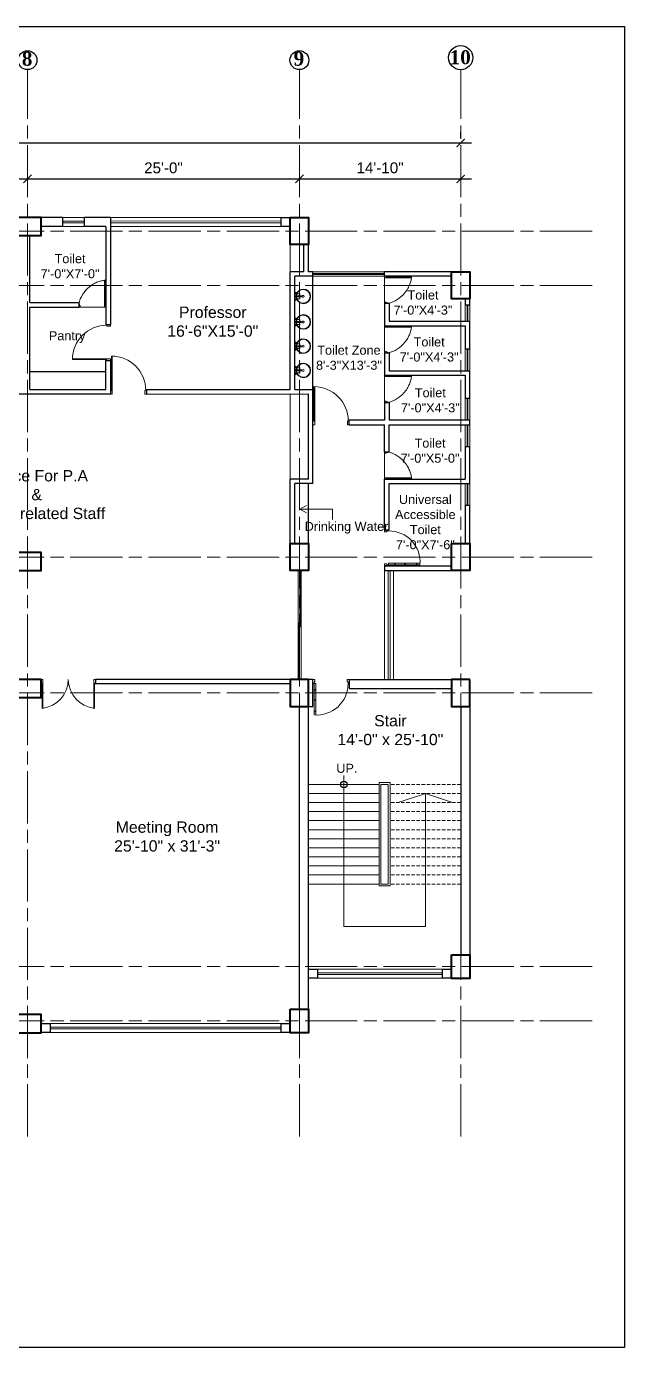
# Model space of a CAD drawing. Header units: inches. Extents: x -12 to 20935469, y -1604 to 24729220.
# Drawn here: x 20897499 to 20898159, y 24716552 to 24718011 of the extents above; entities that cross this region are included whole.
import ezdxf

# ---------------------------------------------------------------- set-up
doc = ezdxf.new("R2010")
doc.units = ezdxf.units.IN
doc.header["$LTSCALE"] = 0.03
doc.header["$MEASUREMENT"] = 0
doc.header["$PDMODE"] = 32
doc.header["$PDSIZE"] = 15
doc.linetypes.add('ACAD_ISO08W100', pattern=[36, 24, -3, 6, -3])
doc.linetypes.add('DASHED2', pattern=[0.375, 0.25, -0.125])
for name, color, linetype, lineweight in [('column', 1, 'Continuous', 40), ('Dim Line', 252, 'Continuous', 13), ('Door', 7, 'Continuous', 18), ('Gas', 21, 'Continuous', 5), ('Glass Line', 252, 'Continuous', 9), ('Grid Line', 252, 'Continuous', 18), ('Hatch', 253, 'Continuous', 15), ('Main Wall', 7, 'Continuous', 30), ('RAIL', 23, 'Continuous', 13), ('STAIR', 46, 'Continuous', 15), ('TOILET FIXTURE', 142, 'Continuous', 5), ('wind.', 150, 'Continuous', 20)]:
    doc.layers.add(name, color=color, linetype=linetype, lineweight=lineweight)
doc.layers.add('FUR', color=251, linetype='Continuous')
doc.layers.add('TEXT', color=7, linetype='Continuous')
doc.styles.add('2', font='swisscl.ttf')
doc.styles.add('RomanS', font='arial.ttf', dxfattribs={"height": 12})
doc.styles.get("Standard").update_dxf_attribs({"font": 'timesbd.ttf'})
doc.dimstyles.new('Aec_Arch_I', dxfattribs={"dimscale": 96, "dimtxt": 12, "dimasz": 0.09375, "dimexe": 0.125, "dimexo": 0.125, "dimgap": 0.0625, "dimtad": 1, "dimdec": 0, "dimzin": 3, "dimdsep": 46, "dimlunit": 4, "dimtxsty": 'RomanS', "dimblk1": 'ARCHTICK', "dimblk2": 'ARCHTICK', "dimsah": 1, "dimcen": 0.09375, "dimdle": 0.125, "dimadec": 0, "dimazin": 0, "dimtfac": 0.75, "dimtdec": 0, "dimtmove": 2, "dimatfit": 3, "dimldrblk": 'ARCHTICK', "dimfxl": 1, "dimfrac": 1, "dimtolj": 1, "dimtzin": 0, "dimarcsym": 0})

# ---------------------------------------------------------------- blocks, each defined once
blk = doc.blocks.new('_ArchTick')
at = {"color": 0, "linetype": 'ByBlock', "lineweight": 35, "const_width": 0.15}
blk.add_lwpolyline([(-0.5, -0.5), (0.5, 0.5)], dxfattribs=at)
blk = doc.blocks.new('*D23')
at = {"layer": 'Defpoints', "color": 0, "transparency": 16777216}
for p in [(20832166.8, 24724578.2), (20832473.8, 24724578.2), (20832473.8, 24724578.2)]:
    blk.add_point(p, dxfattribs=at)
at = {"layer": 'Dim Line', "color": 0, "lineweight": -2, "transparency": 16777216}
for p, q in [((20832154.8, 24724578.2), (20832485.8, 24724578.2)), ((20832166.8, 24724566.2), (20832166.8, 24724566.2)), ((20832473.8, 24724566.2), (20832473.8, 24724566.2))]:
    blk.add_line(p, q, dxfattribs=at)
at = {"layer": 'Dim Line', "color": 0, "lineweight": -2, "transparency": 16777216, "xscale": 9, "yscale": 9, "zscale": 9, "rotation": 180}
blk.add_blockref('_ArchTick', (20832166.8, 24724578.2), dxfattribs=at)
at = {"layer": 'Dim Line', "color": 0, "lineweight": -2, "transparency": 16777216, "xscale": 9, "yscale": 9, "zscale": 9}
blk.add_blockref('_ArchTick', (20832473.8, 24724578.2), dxfattribs=at)
at = {"layer": 'Dim Line', "color": 0, "transparency": 16777216, "insert": (20832320.3, 24724590.3), "char_height": 12, "attachment_point": 5, "style": 'RomanS'}
blk.add_mtext('\\A1;25\'-7"', dxfattribs=at)
blk = doc.blocks.new('*D10')
at = {"layer": 'Defpoints', "color": 0, "transparency": 16777216}
for p in [(20832473.8, 24724578.2), (20832773.8, 24724578.2), (20832773.8, 24724578.2)]:
    blk.add_point(p, dxfattribs=at)
at = {"layer": 'Dim Line', "color": 0, "lineweight": -2, "transparency": 16777216}
blk.add_line((20832461.8, 24724578.2), (20832785.8, 24724578.2), dxfattribs=at)
at = {"layer": 'Dim Line', "color": 0, "lineweight": -2, "transparency": 16777216, "xscale": 9, "yscale": 9, "zscale": 9, "rotation": 180}
blk.add_blockref('_ArchTick', (20832473.8, 24724578.2), dxfattribs=at)
at = {"layer": 'Dim Line', "color": 0, "lineweight": -2, "transparency": 16777216, "xscale": 9, "yscale": 9, "zscale": 9}
blk.add_blockref('_ArchTick', (20832773.8, 24724578.2), dxfattribs=at)
at = {"layer": 'Dim Line', "color": 0, "transparency": 16777216, "insert": (20832623.8, 24724590.3), "char_height": 12, "attachment_point": 5, "style": 'RomanS'}
blk.add_mtext('\\A1;25\'-0"', dxfattribs=at)
blk = doc.blocks.new('*D11')
at = {"layer": 'Defpoints', "color": 0, "transparency": 16777216}
for p in [(20832773.8, 24724578.2), (20832951.8, 24724578.2), (20832951.8, 24724578.2)]:
    blk.add_point(p, dxfattribs=at)
at = {"layer": 'Dim Line', "color": 0, "lineweight": -2, "transparency": 16777216}
for p, q in [((20832761.8, 24724578.2), (20832963.8, 24724578.2)), ((20832951.8, 24724566.2), (20832951.8, 24724566.2))]:
    blk.add_line(p, q, dxfattribs=at)
at = {"layer": 'Dim Line', "color": 0, "lineweight": -2, "transparency": 16777216, "xscale": 9, "yscale": 9, "zscale": 9, "rotation": 180}
blk.add_blockref('_ArchTick', (20832773.8, 24724578.2), dxfattribs=at)
at = {"layer": 'Dim Line', "color": 0, "lineweight": -2, "transparency": 16777216, "xscale": 9, "yscale": 9, "zscale": 9}
blk.add_blockref('_ArchTick', (20832951.8, 24724578.2), dxfattribs=at)
at = {"layer": 'Dim Line', "color": 0, "transparency": 16777216, "insert": (20832862.8, 24724590.3), "char_height": 12, "attachment_point": 5, "style": 'RomanS'}
blk.add_mtext('\\A1;14\'-10"', dxfattribs=at)
blk = doc.blocks.new('*D13')
at = {"layer": 'Defpoints', "color": 0, "transparency": 16777216}
for p in [(20830948.3, 24724610.7), (20832951.8, 24724617.8), (20832951.8, 24724610.7)]:
    blk.add_point(p, dxfattribs=at)
at = {"layer": 'Dim Line', "color": 0, "lineweight": -2, "transparency": 16777216}
for p, q in [((20830948.3, 24724622.7), (20830948.3, 24724629.8)), ((20832951.8, 24724622.7), (20832951.8, 24724629.8)), ((20830936.3, 24724617.8), (20832963.8, 24724617.8))]:
    blk.add_line(p, q, dxfattribs=at)
at = {"layer": 'Dim Line', "color": 0, "lineweight": -2, "transparency": 16777216, "xscale": 9, "yscale": 9, "zscale": 9, "rotation": 180}
blk.add_blockref('_ArchTick', (20830948.3, 24724617.8), dxfattribs=at)
at = {"layer": 'Dim Line', "color": 0, "lineweight": -2, "transparency": 16777216, "xscale": 9, "yscale": 9, "zscale": 9}
blk.add_blockref('_ArchTick', (20832951.8, 24724617.8), dxfattribs=at)
at = {"layer": 'Dim Line', "color": 0, "transparency": 16777216, "insert": (20831950, 24724629.9), "char_height": 12, "attachment_point": 5, "style": 'RomanS'}
blk.add_mtext('\\A1;166\'-11"', dxfattribs=at)
blk = doc.blocks.new('Door_45')
at = {"layer": 'Door'}
for p, q in [((1.5, 5), (1.5, 44)), ((1.5, 40), (2.2, 40)), ((2.2, 40), (2.2, 39.5)), ((2.2, 39.5), (2.7, 39.5)), ((2.7, 39.5), (2.7, 40)), ((2.7, 40), (3.5, 40)), ((3.5, 44), (3.5, 5)), ((1.5, 25.8), (2.2, 25.8)), ((2.2, 25.8), (2.2, 25.3)), ((2.2, 25.3), (2.7, 25.3)), ((2.7, 25.8), (3.5, 25.8)), ((2.7, 25.3), (2.7, 25.8)), ((0, 0), (0, 5)), ((0, 5), (1.5, 5)), ((1.5, 12.6), (2.2, 12.6)), ((3.5, 5), (1.5, 5)), ((1.5, 5), (1.5, 3)), ((1.5, 3), (2.5, 3)), ((2.2, 12.6), (2.2, 13.1)), ((2.2, 13.1), (2.7, 13.1)), ((2.5, 3), (2.5, 0)), ((2.7, 13.1), (2.7, 12.6)), ((2.7, 12.6), (3.5, 12.6)), ((42.5, 3), (42.5, 0)), ((43.5, 3), (42.5, 3)), ((45, 5), (43.5, 5)), ((43.5, 5), (43.5, 3)), ((45, 0), (45, 5)), ((2.5, 0), (0, 0)), ((42.5, 0), (45, 0))]:
    blk.add_line(p, q, dxfattribs=at)
blk.add_arc((4.7, 5.3), 38.8, 359.6233, 94.6685, dxfattribs=at)
blk = doc.blocks.new('sssss-flat-876')
at = {"layer": 'Door', "linetype": 'Continuous', "ltscale": 3}
blk.add_line((3666.5, 84027.2), (3666.5, 84055.7), dxfattribs=at)
at = {"layer": 'Door', "linetype": 'Continuous', "ltscale": 3, "extrusion": (-7.21527e-09, -3.35624e-18, 1), "elevation": 0}
for points in [[(3666.5, 84057.2), (3666.5, 84055.7), (3668.4, 84055.7), (3668.4, 84056.5), (3670.2, 84056.5), (3670.2, 84057.2)], [(3668.4, 84055.7), (3696.2, 84055.7), (3696.2, 84056.5), (3668.4, 84056.5)]]:
    blk.add_lwpolyline(points, close=True, dxfattribs=at)
at = {"layer": 'Door', "linetype": 'Continuous', "ltscale": 3, "flags": 128}
blk.add_lwpolyline([(3670.2, 84027.2, 0.04096), (3675.5, 84028.9, 0.082496), (3684.9, 84034.8, 0.052187), (3689.7, 84040, 0.043988), (3692.9, 84045, 0.036571), (3694.8, 84049.6, 0.034751), (3695.9, 84054.2, 0.011435), (3696.2, 84055.7)], format="xyb", dxfattribs=at)
at = {"layer": 'Door', "linetype": 'Continuous', "ltscale": 3}
blk.add_lwpolyline([(3666.5, 84027.2), (3666.5, 84028.7), (3668.4, 84028.7), (3668.4, 84027.9), (3670.2, 84027.9), (3670.2, 84027.2)], close=True, dxfattribs=at)
blk = doc.blocks.new('$D40')
at = {"layer": 'Door'}
for p, q in [((1, 4), (1, 42)), ((2, 0), (2, 42)), ((1, 5), (0, 5)), ((2, 0), (0, 0)), ((2, 4), (1, 4)), ((39, 4), (38, 4)), ((38, 4), (38, 0)), ((40, 0), (38, 0)), ((40, 5), (39, 5)), ((39, 5), (39, 4))]:
    blk.add_line(p, q, dxfattribs=at)
blk.add_arc((1, 4), 38, 0, 90, dxfattribs=at)
blk = doc.blocks.new('A$C36295410')
at = {"layer": 'Door'}
for p, q in [((1, 4), (1, 32)), ((2, 0), (2, 32)), ((58, 0), (58, 32)), ((59, 4), (59, 32)), ((1, 5), (0, 5)), ((2, 4), (1, 4)), ((58, 4), (59, 4)), ((59, 5), (60, 5)), ((2, 0), (0, 0)), ((58, 0), (60, 0))]:
    blk.add_line(p, q, dxfattribs=at)
for centre, start, end in [((-2.5, -0.3), 0.5906, 83.7783), ((62.5, -0.3), 96.2217, 179.4094)]:
    blk.add_arc(centre, 32.5, start, end, dxfattribs=at)
blk = doc.blocks.new('7-flat-72')
at = {"layer": 'Glass Line', "color": 8, "ltscale": 20}
for p, q in [((-64478.7, 376960.5), (-64480.3, 376960.5)), ((-64480.3, 376959.5), (-64480.3, 376960.5)), ((-64480.3, 376959.5), (-64480.3, 376960.5)), ((-64478.7, 376959.5), (-64480.3, 376959.5)), ((-64480.3, 376959.1), (-64480.3, 376959.4)), ((-64478.7, 376959.4), (-64480.3, 376959.4)), ((-64478.7, 376959.1), (-64480.3, 376959.1)), ((-64480.2, 376959.4), (-64480.2, 376959.5)), ((-64480.1, 376959.5), (-64480.1, 376960.5)), ((-64479.9, 376959.5), (-64479.9, 376960.5)), ((-64479.5, 376959.5), (-64479.5, 376960.5)), ((-64479.1, 376959.5), (-64479.1, 376960.5)), ((-64478.9, 376959.5), (-64478.9, 376960.5)), ((-64478.9, 376959.4), (-64478.9, 376959.5)), ((-64478.8, 376959.5), (-64478.8, 376960.5)), ((-64478.7, 376959.5), (-64478.7, 376960.5)), ((-64478.7, 376959.1), (-64478.7, 376959.4)), ((-64475.1, 376959.4), (-64476.9, 376959.4)), ((-64476.9, 376959.1), (-64476.9, 376959.4)), ((-64475.1, 376959.1), (-64476.9, 376959.1)), ((-64476.6, 376959.4), (-64476.6, 376966.6)), ((-64475.5, 376966.6), (-64476.6, 376966.6)), ((-64475.5, 376959.4), (-64475.5, 376966.6)), ((-64475.1, 376959.1), (-64475.1, 376959.4)), ((-64473.3, 376960.5), (-64471.7, 376960.5)), ((-64473.3, 376959.5), (-64473.3, 376960.5)), ((-64473.3, 376959.5), (-64473.3, 376960.5)), ((-64473.3, 376959.5), (-64471.7, 376959.5)), ((-64473.3, 376959.1), (-64473.3, 376959.4)), ((-64473.3, 376959.4), (-64471.7, 376959.4)), ((-64473.3, 376959.1), (-64471.7, 376959.1)), ((-64473.1, 376959.5), (-64473.1, 376960.5)), ((-64473.1, 376959.4), (-64473.1, 376959.5)), ((-64472.9, 376959.5), (-64472.9, 376960.5)), ((-64472.5, 376959.5), (-64472.5, 376960.5)), ((-64472.1, 376959.5), (-64472.1, 376960.5)), ((-64471.9, 376959.5), (-64471.9, 376960.5)), ((-64471.9, 376959.4), (-64471.9, 376959.5)), ((-64471.8, 376959.5), (-64471.8, 376960.5)), ((-64471.7, 376959.5), (-64471.7, 376960.5)), ((-64471.7, 376959.1), (-64471.7, 376959.4))]:
    blk.add_line(p, q, dxfattribs=at)
blk.add_circle((-64476, 376968.4, 0), 1.08, dxfattribs=at)
for radius, start, end in [(8.1, 273.8334, 266.1883), (7.55, 274.115, 265.9068)]:
    blk.add_arc((-64476, 376968.4, 0), radius, start, end, dxfattribs=at)
blk = doc.blocks.new('SFSFSFS-flat-72')
at = {"layer": 'TOILET FIXTURE', "ltscale": 0.2}
blk.add_lwpolyline([(-3918.5, -3608.1), (-3918.5, -3602.7), (-3923.9, -3602.7), (-3923.9, -3608.1)], close=True, dxfattribs=at)
at = {"layer": 'TOILET FIXTURE', "ltscale": 20}
blk.add_blockref('7-flat-72', (60554.8, -380567.2), dxfattribs=at)
blk = doc.blocks.new('fff')
at = {"layer": 'Grid Line', "color": 252, "linetype": 'ACAD_ISO08W100', "lineweight": 9, "ltscale": 80, "true_color": 0x939598}
for p, q in [((20832473.8, 24723521.1), (20832473.8, 24724698.8)), ((20832773.8, 24723521.1), (20832773.8, 24724698.8)), ((20832951.8, 24723521.1), (20832951.8, 24724698.8)), ((20833096.9, 24724520.6), (20830726.1, 24724520.6)), ((20833096.9, 24724460.6), (20830726.1, 24724460.6)), ((20833096.9, 24724160.7), (20830726.1, 24724160.7)), ((20833096.9, 24724010.7), (20830726.1, 24724010.7)), ((20833096.9, 24723708.7), (20830726.1, 24723708.7)), ((20833096.9, 24723648.8), (20830726.1, 24723648.8))]:
    blk.add_line(p, q, dxfattribs=at)
at = {"layer": 'Dim Line'}
for base, p1, p2, picture, middle in [((20832951.7523, 24724617.8128), (20830948.3088, 24724610.7482), (20832951.7523, 24724610.7482), '*D13', (20831950.0306, 24724629.9397)), ((20832473.8, 24724578.2), (20832166.8, 24724578.2), (20832473.8, 24724578.2), '*D23', (20832320.3, 24724590.3)), ((20832773.8, 24724578.2), (20832473.8, 24724578.2), (20832773.8, 24724578.2), '*D10', (20832623.8, 24724590.3)), ((20832951.8, 24724578.2), (20832773.8, 24724578.2), (20832951.8, 24724578.2), '*D11', (20832862.8, 24724590.3))]:
    dim = blk.add_linear_dim(base=base, p1=p1, p2=p2, dimstyle='Aec_Arch_I', dxfattribs=at)
    dim.commit()
    dim.dimension.update_dxf_attribs({"geometry": picture, "text_midpoint": middle})

msp = doc.modelspace()

# ---------------------------------------------------------------- linework, layer by layer
for p, q in [((20897815.1, 24717609.8), (20897815.1, 24717734.7)), ((20897988.1, 24717739.7), (20897988.1, 24717739.7)), ((20897502.6, 24717629.7), (20897586.6, 24717629.7)), ((20897810.1, 24717439.8), (20897810.1, 24717505.9)), ((20897899.1, 24717415), (20897894.1, 24717415))]:
    msp.add_line(p, q)
msp.add_circle((20897849.1, 24717173.8), 3.61)
at = {"layer": 'column', "lineweight": 40, "ltscale": 20}
for points in [[(20897485.1, 24717799.7), (20897485.1, 24717779.7), (20897515.1, 24717779.7), (20897515.1, 24717799.7)], [(20897790.1, 24717799.7), (20897810.1, 24717799.7), (20897810.1, 24717769.7), (20897790.1, 24717769.7)], [(20897968.1, 24717739.7), (20897988.1, 24717739.7), (20897988.1, 24717709.7), (20897968.1, 24717709.7)], [(20897790.1, 24717439.8), (20897810.1, 24717439.8), (20897810.1, 24717409.8), (20897790.1, 24717409.8)], [(20897968.1, 24717439.8), (20897988.1, 24717439.8), (20897988.1, 24717409.8), (20897968.1, 24717409.8)], [(20897485.1, 24717429.8), (20897485.1, 24717409.8), (20897515.1, 24717409.8), (20897515.1, 24717429.8)], [(20897485.1, 24717289.7), (20897485.1, 24717269.7), (20897515.1, 24717269.7), (20897515.1, 24717289.7)], [(20897810.1, 24717289.7), (20897790.1, 24717289.7), (20897790.1, 24717259.7), (20897810.1, 24717259.7)], [(20897988.1, 24717289.7), (20897968.1, 24717289.7), (20897968.1, 24717259.7), (20897988.1, 24717259.7)], [(20897968.1, 24716985.7), (20897988.1, 24716985.7), (20897988.1, 24716959.7), (20897968.1, 24716959.7)], [(20897790.1, 24716925.7), (20897810.1, 24716925.7), (20897810.1, 24716899.7), (20897790.1, 24716899.7)], [(20897485.1, 24716919.7), (20897485.1, 24716899.7), (20897515.1, 24716899.7), (20897515.1, 24716919.7)]]:
    msp.add_lwpolyline(points, close=True, dxfattribs=at)
at = {"layer": 'Defpoints'}
msp.add_lwpolyline([(20895720.1, 24718010.6), (20898159, 24718010.6), (20898159, 24716552.1), (20895720.1, 24716552.1)], close=True, dxfattribs=at)
at = {"layer": 'Gas', "color": 0, "lineweight": 5}
for points in [[(20897888.1, 24717175.8), (20897900.1, 24717175.8), (20897900.1, 24717061.8), (20897888.1, 24717061.8)], [(20897890.1, 24717173.8), (20897898.1, 24717173.8), (20897898.1, 24717063.8), (20897890.1, 24717063.8)]]:
    msp.add_lwpolyline(points, close=True, dxfattribs=at)
at = {"layer": 'Hatch'}
msp.add_line((20897790.1, 24717739.7), (20897790.1, 24717769.7), dxfattribs=at)
at = {"layer": 'Hatch', "lineweight": 5}
msp.add_line((20897790.1, 24717510.9), (20897790.1, 24717604.8), dxfattribs=at)
at = {"layer": 'Main Wall', "lineweight": 30}
for p, q in [((20897538.9, 24717799.7), (20897515.1, 24717799.7)), ((20897538.9, 24717789.7), (20897538.9, 24717799.7)), ((20897591.6, 24717799.7), (20897562.9, 24717799.7)), ((20897562.9, 24717789.7), (20897562.9, 24717799.7)), ((20897591.6, 24717799.7), (20897591.6, 24717681.7)), ((20897780.1, 24717799.7), (20897790.1, 24717799.7)), ((20897780.1, 24717789.7), (20897780.1, 24717799.7)), ((20897538.9, 24717789.7), (20897515.1, 24717789.7)), ((20897586.6, 24717789.7), (20897562.9, 24717789.7)), ((20897586.6, 24717789.7), (20897586.6, 24717681.7)), ((20897790.1, 24717789.7), (20897780.1, 24717789.7)), ((20897502.6, 24717705.7), (20897502.6, 24717779.7)), ((20897805.1, 24717739.7), (20897805.1, 24717769.7)), ((20897810.1, 24717739.7), (20897810.1, 24717769.7)), ((20897790.1, 24717609.8), (20897790.1, 24717739.7)), ((20897805.1, 24717739.7), (20897790.1, 24717739.7)), ((20897795.1, 24717609.8), (20897795.1, 24717734.7)), ((20897815.1, 24717734.7), (20897795.1, 24717734.7)), ((20897815.1, 24717739.7), (20897810.1, 24717739.7)), ((20897815.1, 24717734.7), (20897815.1, 24717739.7)), ((20897968.1, 24717739.7), (20897894.1, 24717739.7)), ((20897894.1, 24717734.7), (20897894.1, 24717739.7)), ((20897968.1, 24717734.7), (20897894.1, 24717734.7)), ((20897502.6, 24717705.7), (20897556.6, 24717705.7)), ((20897502.6, 24717700.7), (20897556.6, 24717700.7)), ((20897502.6, 24717609.7), (20897502.6, 24717700.7)), ((20897556.6, 24717705.7), (20897556.6, 24717700.7)), ((20897899.1, 24717704.7), (20897894.1, 24717704.7)), ((20897899.1, 24717704.7), (20897899.1, 24717685.1)), ((20897988.1, 24717703.1), (20897988.1, 24717709.7)), ((20897899.1, 24717685.1), (20897988.1, 24717685.1)), ((20897988.1, 24717654.5), (20897988.1, 24717685.1)), ((20897586.6, 24717681.7), (20897591.6, 24717681.7)), ((20897894.1, 24717680.1), (20897983.1, 24717680.1)), ((20897586.6, 24717609.7), (20897586.6, 24717641.7)), ((20897586.6, 24717641.7), (20897591.6, 24717641.7)), ((20897591.6, 24717641.7), (20897591.6, 24717604.7)), ((20897894.1, 24717650.1), (20897899.1, 24717650.1)), ((20897899.1, 24717650.1), (20897899.1, 24717630.5)), ((20897894.1, 24717625.5), (20897983.1, 24717625.5)), ((20897899.1, 24717630.5), (20897988.1, 24717630.5)), ((20897983.1, 24717625.5), (20897983.1, 24717599.9)), ((20897988.1, 24717599.9), (20897988.1, 24717630.5)), ((20897502.6, 24717609.7), (20897586.6, 24717609.7)), ((20897631.6, 24717609.7), (20897790.1, 24717609.8)), ((20897631.6, 24717604.7), (20897631.6, 24717609.7)), ((20897795.1, 24717609.8), (20897815.1, 24717609.8)), ((20897815.1, 24717575.9), (20897815.1, 24717609.8)), ((20897591.6, 24717604.7), (20897408.6, 24717604.7)), ((20897631.6, 24717604.7), (20897810.1, 24717604.8)), ((20897810.1, 24717510.9), (20897810.1, 24717604.8)), ((20897894.1, 24717595.5), (20897899.1, 24717595.5)), ((20897988.1, 24717599.9), (20897983.1, 24717599.9)), ((20897815.1, 24717505.9), (20897815.1, 24717575.9)), ((20897855.1, 24717570.9), (20897855.1, 24717575.9)), ((20897855.1, 24717570.9), (20897894.1, 24717570.9)), ((20897894.1, 24717540.9), (20897894.1, 24717570.9)), ((20897988.1, 24717575.9), (20897899.1, 24717575.9)), ((20897899.1, 24717570.9), (20897988.1, 24717570.9)), ((20897899.1, 24717540.9), (20897899.1, 24717570.9)), ((20897988.1, 24717570.9), (20897988.1, 24717575.9)), ((20897894.1, 24717540.9), (20897899.1, 24717540.9)), ((20897983.1, 24717546.9), (20897988.1, 24717546.9)), ((20897983.1, 24717546.9), (20897983.1, 24717510.9)), ((20897988.1, 24717505.9), (20897988.1, 24717546.9)), ((20897790.1, 24717439.8), (20897790.1, 24717510.9)), ((20897810.1, 24717510.9), (20897790.1, 24717510.9)), ((20897894.1, 24717455), (20897894.1, 24717510.9)), ((20897894.1, 24717510.9), (20897983.1, 24717510.9)), ((20897795.1, 24717439.8), (20897795.1, 24717505.9)), ((20897815.1, 24717505.9), (20897795.1, 24717505.9)), ((20897899.1, 24717455), (20897899.1, 24717505.9)), ((20897899.1, 24717505.9), (20897988.1, 24717505.9)), ((20897983.1, 24717481.9), (20897983.1, 24717439.8)), ((20897983.1, 24717481.9), (20897988.1, 24717481.9)), ((20897988.1, 24717439.8), (20897988.1, 24717481.9)), ((20897894.1, 24717455), (20897899.1, 24717455)), ((20897894.1, 24717415), (20897968.1, 24717415)), ((20897894.1, 24717415), (20897894.1, 24717410)), ((20897894.1, 24717410), (20897968.1, 24717410)), ((20897790.1, 24717289.7), (20897575.1, 24717289.7)), ((20897575.1, 24717289.7), (20897575.1, 24717284.7)), ((20897790.1, 24717289.7), (20897790.1, 24717284.7)), ((20897800.1, 24717289.7), (20897810.1, 24717289.7)), ((20897815.1, 24717289.7), (20897810.1, 24717289.7)), ((20897815.1, 24717259.7), (20897815.1, 24717289.7)), ((20897855.1, 24717289.7), (20897968.1, 24717289.7)), ((20897855.1, 24717289.7), (20897855.1, 24717279.7)), ((20897790.1, 24717284.7), (20897575.1, 24717284.7)), ((20897855.1, 24717279.7), (20897968.1, 24717279.7)), ((20897800.1, 24716925.7), (20897800.1, 24717259.7)), ((20897810.1, 24716925.7), (20897810.1, 24717259.7)), ((20897810.1, 24717259.7), (20897815.1, 24717259.7)), ((20897978.1, 24717259.7), (20897978.1, 24716985.7)), ((20897988.1, 24717259.7), (20897988.1, 24716985.7)), ((20897820.1, 24716969.8), (20897820.1, 24716959.8))]:
    msp.add_line(p, q, dxfattribs=at)
for points in [[(20897894.1, 24717704.7), (20897894.1, 24717680.1)], [(20897983.1, 24717709.7), (20897983.1, 24717703.1)], [(20897983.1, 24717703.1), (20897988.1, 24717703.1)], [(20897983.1, 24717680.1), (20897983.1, 24717654.5)], [(20897983.1, 24717654.5), (20897988.1, 24717654.5)], [(20897894.1, 24717650.1), (20897894.1, 24717625.5)], [(20897894.1, 24717595.5), (20897894.1, 24717575.9)], [(20897899.1, 24717595.5), (20897899.1, 24717575.9)], [(20897894.1, 24717575.9), (20897855.1, 24717575.9)], [(20897820.1, 24716959.8), (20897810.1, 24716959.8), (20897810.1, 24716969.8), (20897820.1, 24716969.8)], [(20897968.1, 24716959.8), (20897958.1, 24716959.8), (20897958.1, 24716969.8), (20897968.1, 24716969.8)], [(20897515.1, 24716909.8), (20897525.1, 24716909.8), (20897525.1, 24716899.8), (20897515.1, 24716899.8)], [(20897790.1, 24716899.8), (20897780.1, 24716899.8), (20897780.1, 24716909.8), (20897790.1, 24716909.8)]]:
    msp.add_lwpolyline(points, dxfattribs=at)
at = {"layer": 'RAIL', "lineweight": 9}
for p, q in [((20897849.1, 24717183.5), (20897849.1, 24717016.8)), ((20897909.1, 24717153.8), (20897939.1, 24717163.8)), ((20897939.1, 24717016.8), (20897939.1, 24717163.8)), ((20897939.1, 24717163.8), (20897969.1, 24717153.8)), ((20897810.1, 24717153.8), (20897888.1, 24717153.8)), ((20897849.1, 24717016.8), (20897939.1, 24717016.8))]:
    msp.add_line(p, q, dxfattribs=at)
at = {"layer": 'STAIR', "color": 253, "lineweight": 5}
for p, q in [((20897800.5, 24717477.5), (20897807.8, 24717481.6)), ((20897800.5, 24717477.5), (20897836.7, 24717477.5)), ((20897800.5, 24717477.5), (20897807.8, 24717473.5)), ((20897836.7, 24717477.5), (20897836.7, 24717466.3))]:
    msp.add_line(p, q, dxfattribs=at)
at = {"layer": 'STAIR', "color": 32, "lineweight": 5}
for p, q in [((20897888.1, 24717173.8), (20897810.1, 24717173.8)), ((20897888.1, 24717163.8), (20897810.1, 24717163.8)), ((20897870.1, 24717153.8), (20897810.1, 24717153.8)), ((20897888.1, 24717143.8), (20897810.1, 24717143.8)), ((20897888.1, 24717133.8), (20897810.1, 24717133.8)), ((20897888.1, 24717123.8), (20897810.1, 24717123.8)), ((20897888.1, 24717113.8), (20897810.1, 24717113.8)), ((20897888.1, 24717103.8), (20897810.1, 24717103.8)), ((20897888.1, 24717093.8), (20897810.1, 24717093.8)), ((20897888.1, 24717083.8), (20897810.1, 24717083.8)), ((20897888.1, 24717073.8), (20897810.1, 24717073.8)), ((20897888.1, 24717063.8), (20897810.1, 24717063.8))]:
    msp.add_line(p, q, dxfattribs=at)
at = {"layer": 'STAIR', "color": 32, "linetype": 'DASHED2', "lineweight": 5, "ltscale": 500}
for p, q in [((20897978.1, 24717173.8), (20897900.1, 24717173.8)), ((20897978.1, 24717163.8), (20897900.1, 24717163.8)), ((20897978.1, 24717153.8), (20897900.1, 24717153.8)), ((20897978.1, 24717143.8), (20897900.1, 24717143.8)), ((20897978.1, 24717133.8), (20897900.1, 24717133.8)), ((20897978.1, 24717123.8), (20897900.1, 24717123.8)), ((20897978.1, 24717113.8), (20897900.1, 24717113.8)), ((20897978.1, 24717103.8), (20897900.1, 24717103.8)), ((20897978.1, 24717093.8), (20897900.1, 24717093.8)), ((20897978.1, 24717083.8), (20897900.1, 24717083.8)), ((20897978.1, 24717073.8), (20897900.1, 24717073.8)), ((20897978.1, 24717063.8), (20897900.1, 24717063.8))]:
    msp.add_line(p, q, dxfattribs=at)
at = {"layer": 'TEXT'}
for centre, radius in [((20897978.1, 24717976.1), 13.3), ((20897500.1, 24717973.3), 10.4), ((20897800.1, 24717973.3), 10.4)]:
    msp.add_circle(centre, radius, dxfattribs=at)
at = {"layer": 'wind.', "lineweight": 5}
for p, q in [((20897538.9, 24717799.7), (20897562.9, 24717799.7)), ((20897591.6, 24717799.7), (20897780.1, 24717799.7)), ((20897538.9, 24717795.7), (20897562.9, 24717795.7)), ((20897538.9, 24717793.7), (20897562.9, 24717793.7)), ((20897538.9, 24717789.7), (20897562.9, 24717789.7)), ((20897591.6, 24717795.7), (20897780.1, 24717795.8)), ((20897591.6, 24717793.7), (20897780.1, 24717793.8)), ((20897591.6, 24717789.7), (20897780.1, 24717789.7)), ((20897894.1, 24717739.7), (20897815.1, 24717739.7)), ((20897894.1, 24717737.7), (20897815.1, 24717737.7)), ((20897894.1, 24717736.7), (20897815.1, 24717736.7)), ((20897894.1, 24717734.7), (20897815.1, 24717734.7)), ((20897983.1, 24717685.1), (20897983.1, 24717703.1)), ((20897985.1, 24717685.1), (20897985.1, 24717703.1)), ((20897986.1, 24717685.1), (20897986.1, 24717703.1)), ((20897988.1, 24717685.1), (20897988.1, 24717703.1)), ((20897983.1, 24717630.5), (20897983.1, 24717654.5)), ((20897985.1, 24717630.5), (20897985.1, 24717654.5)), ((20897986.1, 24717630.5), (20897986.1, 24717654.5)), ((20897988.1, 24717630.5), (20897988.1, 24717654.5)), ((20897983.1, 24717575.9), (20897983.1, 24717599.9)), ((20897985.1, 24717575.9), (20897985.1, 24717599.9)), ((20897986.1, 24717575.9), (20897986.1, 24717599.9)), ((20897988.1, 24717575.9), (20897988.1, 24717599.9)), ((20897983.1, 24717546.9), (20897983.1, 24717570.9)), ((20897985.1, 24717546.9), (20897985.1, 24717570.9)), ((20897986.1, 24717546.9), (20897986.1, 24717570.9)), ((20897988.1, 24717546.9), (20897988.1, 24717570.9)), ((20897983.1, 24717481.9), (20897983.1, 24717505.9)), ((20897985.1, 24717481.9), (20897985.1, 24717505.9)), ((20897986.1, 24717481.9), (20897986.1, 24717505.9)), ((20897988.1, 24717481.9), (20897988.1, 24717505.9)), ((20897894.1, 24717289.7), (20897894.1, 24717409.8)), ((20897898.1, 24717289.7), (20897898.1, 24717409.8)), ((20897900.1, 24717289.7), (20897900.1, 24717409.8)), ((20897904.1, 24717289.7), (20897904.1, 24717409.8)), ((20897958.1, 24716969.8), (20897820.1, 24716969.8)), ((20897958.1, 24716965.8), (20897820.1, 24716965.8)), ((20897958.1, 24716963.8), (20897820.1, 24716963.8)), ((20897958.1, 24716959.8), (20897820.1, 24716959.8)), ((20897525.1, 24716909.8), (20897780.1, 24716909.8)), ((20897525.1, 24716905.8), (20897780.1, 24716905.8)), ((20897525.1, 24716905.8), (20897780.1, 24716905.8)), ((20897525.1, 24716903.8), (20897780.1, 24716903.8)), ((20897525.1, 24716903.8), (20897780.1, 24716903.8)), ((20897525.1, 24716899.8), (20897780.1, 24716899.8))]:
    msp.add_line(p, q, dxfattribs=at)
at = {"layer": 'wind.'}
for p, q in [((20897798.9, 24717289.7), (20897798.9, 24717409.8)), ((20897801.9, 24717289.7), (20897801.9, 24717409.8))]:
    msp.add_line(p, q, dxfattribs=at)
for points in [[(20897801.6, 24717409.4), (20897801.6, 24717347.6), (20897800.6, 24717347.6), (20897800.6, 24717409.4)], [(20897800.3, 24717290.2), (20897800.3, 24717352), (20897799.3, 24717352), (20897799.3, 24717290.2)]]:
    msp.add_lwpolyline(points, close=True, dxfattribs=at)

# ---------------------------------------------------------------- block references
msp.add_blockref('fff', (65026.3, -6735.9))
at = {"layer": 'Door', "ltscale": 20}
for p in [(20894227.6, 24633677.5), (20894227.6, 24633622.9), (20894227.6, 24633568.3)]:
    msp.add_blockref('sssss-flat-876', p, dxfattribs=at)
at = {"layer": 'Door'}
msp.add_blockref('$D40', (20897815.1, 24717570.9), dxfattribs=at)
at = {"layer": 'Door', "ltscale": 20, "xscale": -1, "rotation": 180}
msp.add_blockref('sssss-flat-876', (20894227.6, 24801568.1), dxfattribs=at)
at = {"layer": 'Door', "color": 250, "ltscale": 20, "xscale": -0.8888888888759539, "yscale": 0.8888888888759539, "zscale": 0.8888888888759539}
for p, rotation in [((20897894.1, 24717415), 270), ((20897815.1, 24717289.6), 180)]:
    msp.add_blockref('Door_45', p, dxfattribs=dict(at, rotation=rotation))
at = {"layer": 'FUR', "xscale": -1, "rotation": 180}
msp.add_blockref('A$C36295410', (20897515.1, 24717289.7), dxfattribs=at)
at = {"layer": 'Main Wall', "xscale": -1, "rotation": 270}
msp.add_blockref('sssss-flat-876', (20813529.4, 24714034.2), dxfattribs=at)
at = {"layer": 'Main Wall', "rotation": 90.00000000000001}
msp.add_blockref('$D40', (20897591.6, 24717641.7), dxfattribs=at)
at = {"layer": 'Main Wall'}
msp.add_blockref('$D40', (20897591.6, 24717604.7), dxfattribs=at)
at = {"layer": 'TOILET FIXTURE', "ltscale": 20, "xscale": -1, "rotation": 270}
for p in [(20901403.2, 24721633.8), (20901403.2, 24721605.5), (20901403.2, 24721578.8), (20901403.2, 24721552)]:
    msp.add_blockref('SFSFSFS-flat-72', p, dxfattribs=at)

# ---------------------------------------------------------------- texts
at = {"layer": 'TEXT', "char_height": 15.44, "width": 227.458, "attachment_point": 8, "rotation": 0}
for s, insert in [('\\A1;8', (20897499.6, 24717967)), ('\\A1;9', (20897799.6, 24717967)), ('\\A1;10', (20897977.6, 24717968.6))]:
    msp.add_mtext(s, dxfattribs=dict(at, insert=insert))
at = {"layer": 'TEXT', "color": 30, "lineweight": 5, "ltscale": 20, "attachment_point": 2, "style": '2'}
for s, width, gutter_width, insert, char_height in [('{\\fArial|b0|i0|c0|p34;\\C0;Toilet \\P7\'-0"X7\'-0"}', 104.76, 0.5, (20897547, 24717759.2), 10), ('{\\fArial|b0|i0|c0|p34;\\C0;Toilet \\P7\'-0"X4\'-3"}', 104.76, 0.5, (20897936.5, 24717719.1), 10), ('\\pxqc;{\\fArial|b0|i0|c0|p34;\\C0; \\PProfessor\\P\\pq*;16\'-6"X15\'-0"}', 95.614, 0.5, (20897704.5, 24717722.1), 12.476), ('\\pxqc;{\\fArial|b0|i0|c0|p34;\\C0; \\PPantry}', 63.513, 0.5, (20897543.8, 24717690.8), 10), ('{\\fArial|b0|i0|c0|p34;\\C0;Toilet Zone\\P8\'-3"X13\'-3"}', 104.76, 0.5, (20897854.8, 24717658.2), 10), ('{\\fArial|b0|i0|c0|p34;\\C0;Toilet \\P7\'-0"X4\'-3"}', 104.76, 0.5, (20897943.3, 24717667.3), 10), ('{\\fArial|b0|i0|c0|p34;\\C0;Toilet \\P7\'-0"X4\'-3"}', 104.76, 0.5, (20897944.6, 24717611.2), 10), ('{\\fArial|b0|i0|c0|p34;\\C0;Toilet \\P7\'-0"X5\'-0"}', 104.76, 0.5, (20897944.3, 24717555.6), 10), ('\\pxqc;{\\fArial|b0|i0|c0|p34;\\C0; \\PSpace For P.A \\P& \\POthers related Staff}', 151.365, 0.5, (20897510.2, 24717541.6), 12.476), ('{\\fArial|b0|i0|c0|p34;\\C0;Universal Accessible Toilet\\P7\'-0"X7\'-6"}', 88.036, 0.35, (20897939.1, 24717493.4), 10), ('\\pxsm1;{\\fArial|b0|i0|c0|p34;\\C0;Drinking Water }', 88.563, 0.282, (20897852.1, 24717463.7), 10), ('\\pxsm1;{\\fArial|b0|i0|c0|p34;\\C0;Stair\\P14\'-0" x 25\'-10"  }', 148.588, 0.282, (20897900.5, 24717250.4), 12.476), ('{\\fArial|b0|i0|c0|p34;\\C0;UP.}', 104.76, 0.5, (20897852.5, 24717196.6), 10), ('\\pxqc;{\\fArial|b0|i0|c0|p34;\\C0;Meeting Room\\P25\'-10" x 31\'-3" }', 149.27, 0.5, (20897654.1, 24717132.9), 12.476)]:
    msp.add_mtext_dynamic_manual_height_columns(s, width=width, gutter_width=gutter_width, heights=[0], dxfattribs=dict(at, insert=insert, char_height=char_height))

doc.saveas('drawing.dxf')
